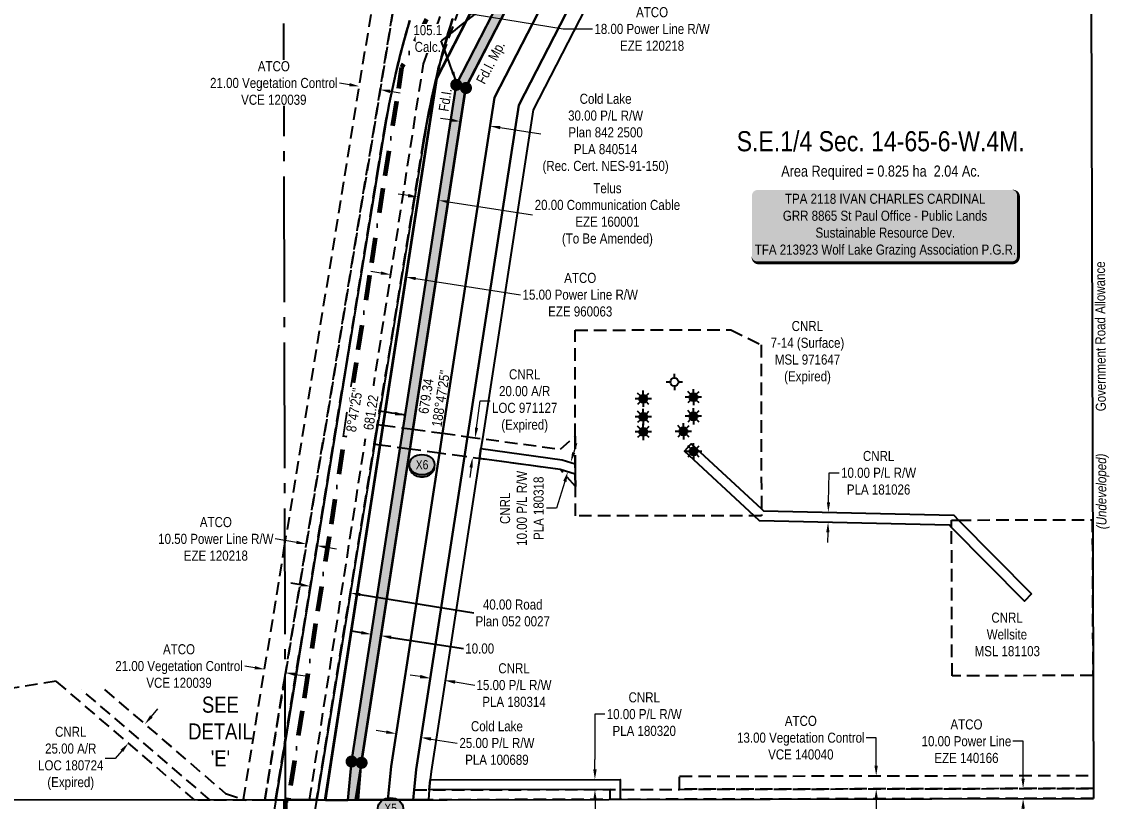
# Model space of a CAD drawing. Extents: x 506429 to 517084, y 6049655 to 6059669.
# Drawn here: x 512671 to 513749, y 6052201 to 6052976 of the extents above; entities that cross this region are included whole.
import ezdxf
from ezdxf.enums import TextEntityAlignment as Align

# ---------------------------------------------------------------- set-up
doc = ezdxf.new("R2010")
doc.units = 0
doc.header["$LTSCALE"] = 5
doc.header["$PDSIZE"] = 0.5
for name, pattern in [('BORDER', [17.5, 5, -2.5, 5, -2.5, 0, -2.5]), ('foc-ACCESSROAD', [3.75, 2.5, -1.25]), ('foc-FLOWLINE', [3.75, 2.5, -1.25]), ('foc-QUARTERLINE', [33, 25, -3, 2, -3])]:
    doc.linetypes.add(name, pattern=pattern)
doc.layers.get('Defpoints').update_dxf_attribs({"color": 9})
for name, color, linetype in [('24', 161, 'Continuous'), ('AS-WILDLIFE', 131, 'Continuous'), ('C-RW', 13, 'Continuous'), ('C-SYMBOL', 7, 'Continuous'), ('DETAIL-T', 7, 'Continuous'), ('F-AR', 190, 'foc-ACCESSROAD'), ('F-EZE', 190, 'foc-FLOWLINE'), ('F-RW', 190, 'Continuous'), ('F-VCE', 190, 'foc-FLOWLINE'), ('F-WS', 190, 'foc-ACCESSROAD'), ('F-WS-S', 190, 'Continuous'), ('L-BD', 7, 'Continuous'), ('L-BD1', 253, 'Continuous'), ('L-MON', 1, 'Continuous'), ('L-ROAD-T', 7, 'Continuous'), ('L-SEC', 7, 'Continuous'), ('L-SECQ', 8, 'foc-QUARTERLINE'), ('L-SYMBOL', 7, 'Continuous'), ('L-TITLEDB', 4, 'Continuous'), ('L-TITLEDB-T', 4, 'Continuous'), ('P-CROSSINGS', 250, 'Continuous'), ('P-IOP1-H', 21, 'Continuous'), ('P-PROPOSED', 10, 'Continuous'), ('P-PROPOSED-H', 21, 'Continuous'), ('P-TXT', 4, 'Continuous')]:
    doc.layers.add(name, color=color, linetype=linetype)
doc.layers.add('AS-BOUNDARY', color=7, linetype='BORDER', lineweight=60, true_color=0xcc33ff)
for name, color, linetype, lineweight in [('C-AR-T', 13, 'Continuous', 9), ('F-AR-T', 190, 'Continuous', 9), ('F-EZE-T', 190, 'Continuous', 9), ('F-RW-T', 190, 'Continuous', 9), ('F-VCE-T', 190, 'Continuous', 9), ('F-WS-T', 190, 'Continuous', 9), ('T-TEXT', 48, 'Continuous', 18)]:
    doc.layers.add(name, color=color, linetype=linetype, lineweight=lineweight)
doc.layers.add('Z-POINTNUMBER', color=215, linetype='Continuous', plot=False)
doc.styles.add('100L', font='ARIALN.TTF', dxfattribs={"height": 11})
doc.styles.add('175L', font='ARIALN.TTF', dxfattribs={"height": 20})
doc.styles.add('80', font='ARIALN.TTF', dxfattribs={"height": 10})
doc.styles.add('80CG', font='ARIALN.TTF', dxfattribs={"height": 10})
doc.styles.add('80L', font='ARIALN.TTF', dxfattribs={"height": 10})
doc.styles.add('80LS', font='ARIALNI.TTF', dxfattribs={"height": 10})
doc.styles.add('Crossing', font='ARIALN.TTF', dxfattribs={"height": 10})
doc.dimstyles.new('Compass 5 000', dxfattribs={"dimscale": 5, "dimtxt": 9, "dimasz": 2, "dimexe": 0.2, "dimexo": 0.0625, "dimgap": 0.5, "dimtad": 0, "dimtih": 1, "dimtoh": 1, "dimzin": 0, "dimdsep": 46, "dimtxsty": '80CG', "dimcen": 0.1, "dimse1": 1, "dimse2": 1, "dimclrd": 256, "dimclrt": 256, "dimaunit": 1, "dimadec": 4, "dimazin": 0, "dimtfac": 0.06, "dimtofl": 0, "dimtmove": 0, "dimatfit": 1, "dimfxl": 0.2, "dimtolj": 1, "dimtzin": 0, "dimlwd": -1, "dimarcsym": 0})

# ---------------------------------------------------------------- blocks, each defined once
blk = doc.blocks.new('fdia')
at = {"color": 255, "const_width": 1}
blk.add_lwpolyline([(-0.5, 0, 1), (0.5, 0, 1)], format="xyb", close=True, dxfattribs=at)
blk = doc.blocks.new('Fdiaa')
blk.add_blockref('fdia', (0, 0))
blk = doc.blocks.new('fdib')
at = {"color": 1, "const_width": 1.6}
blk.add_lwpolyline([(-0.4, 0, 1), (0.4, 0, 1)], format="xyb", close=True, dxfattribs=at)
at = {"color": 1}
blk.add_circle((0, 0), 0.8, dxfattribs=at)
blk = doc.blocks.new('Fdibb')
blk.add_blockref('fdib', (0, 0))
blk = doc.blocks.new('fdicc')
for name in ['Fdibb', 'Fdiaa']:
    blk.add_blockref(name, (0, 0))
blk = doc.blocks.new('FDI')
blk.add_blockref('fdicc', (0, 0))
blk = doc.blocks.new('*D910')
at = {"layer": 'Defpoints', "color": 0, "transparency": 16777216}
for p in [(513105.1, 6052862.3), (513137, 6052872.1), (513134.7, 6052857.8)]:
    blk.add_point(p, dxfattribs=at)
at = {"layer": 'F-RW-T', "transparency": 16777216}
for p, q in [((513097.5, 6052878.2), (513087.6, 6052879.8)), ((513146.9, 6052870.6), (513187.2, 6052864.4))]:
    blk.add_line(p, q, dxfattribs=at)
for points in [[(513097.7, 6052879.9), (513097.2, 6052876.6), (513107.3, 6052876.7)], [(513147.1, 6052872.2), (513146.6, 6052869), (513137, 6052872.1)]]:
    blk.add_solid(points, dxfattribs=at)
at = {"layer": 'F-RW-T', "transparency": 16777216, "insert": (513251.7, 6052864.4), "char_height": 10, "attachment_point": 5, "style": '80CG'}
blk.add_mtext('\\A1;Cold Lake\\P30.00 P/L R/W\\PPlan 842 2500\\PPLA 840514\\P(Rec. Cert. NES-91-150)', dxfattribs=at)
blk = doc.blocks.new('*D911')
at = {"layer": 'C-AR-T', "transparency": 16777216}
for p, q in [((513055.5, 6052803), (513045.6, 6052804.6)), ((513095.5, 6052796.9), (513179.2, 6052783.9))]:
    blk.add_line(p, q, dxfattribs=at)
for points in [[(513055.8, 6052804.7), (513055.2, 6052801.4), (513065.4, 6052801.5)], [(513095.7, 6052798.5), (513095.2, 6052795.2), (513085.6, 6052798.4)]]:
    blk.add_solid(points, dxfattribs=at)
at = {"layer": 'Defpoints', "color": 0, "transparency": 16777216}
for p in [(513065.8, 6052804), (513085.6, 6052798.4), (513086, 6052800.9)]:
    blk.add_point(p, dxfattribs=at)
at = {"layer": 'C-AR-T', "transparency": 16777216, "insert": (513253.5, 6052783.9), "char_height": 10, "attachment_point": 5, "style": '80CG'}
blk.add_mtext('\\A1;Telus\\P20.00 Communication Cable\\PEZE 160001\\P(To Be Amended)', dxfattribs=at)
blk = doc.blocks.new('*D914')
at = {"layer": 'Defpoints', "color": 0, "transparency": 16777216}
for p in [(513077.8, 6052325.7), (513092.6, 6052323.4), (513092.2, 6052321.1)]:
    blk.add_point(p, dxfattribs=at)
at = {"layer": 'F-RW-T', "transparency": 16777216}
for p, q in [((513067.5, 6052324.9), (513057.6, 6052326.4)), ((513102.1, 6052319.6), (513121.6, 6052316.5))]:
    blk.add_line(p, q, dxfattribs=at)
for points in [[(513067.8, 6052326.6), (513067.2, 6052323.3), (513077.4, 6052323.4)], [(513102.3, 6052321.2), (513101.8, 6052317.9), (513092.2, 6052321.1)]]:
    blk.add_solid(points, dxfattribs=at)
at = {"layer": 'F-RW-T', "transparency": 16777216, "insert": (513160.7, 6052316.5), "char_height": 10, "attachment_point": 5, "style": '80CG'}
blk.add_mtext('\\A1;CNRL\\P15.00 P/L R/W\\PPLA 180314', dxfattribs=at)
blk = doc.blocks.new('*D916')
at = {"layer": 'Defpoints', "color": 0, "transparency": 16777216}
for p in [(513044.9, 6052276.6), (513069.6, 6052272.7), (513068.3, 6052264.4)]:
    blk.add_point(p, dxfattribs=at)
at = {"layer": 'F-RW-T', "transparency": 16777216}
for p, q in [((513033.7, 6052269.8), (513023.8, 6052271.3)), ((513078.2, 6052262.9), (513104.1, 6052258.9))]:
    blk.add_line(p, q, dxfattribs=at)
for points in [[(513034, 6052271.4), (513033.5, 6052268.1), (513043.6, 6052268.2)], [(513078.4, 6052264.5), (513077.9, 6052261.2), (513068.3, 6052264.4)]]:
    blk.add_solid(points, dxfattribs=at)
at = {"layer": 'F-RW-T', "transparency": 16777216, "insert": (513143.7, 6052258.9), "char_height": 10, "attachment_point": 5, "style": '80CG'}
blk.add_mtext('\\A1;Cold Lake\\P25.00 P/L R/W\\PPLA 100689', dxfattribs=at)
blk = doc.blocks.new('*D917')
at = {"layer": 'Defpoints', "color": 0, "transparency": 16777216}
for p in [(513041.9, 6052995.7), (513059.7, 6052992.8), (513059.7, 6052992.8)]:
    blk.add_point(p, dxfattribs=at)
at = {"layer": 'F-RW-T', "transparency": 16777216}
for p, q in [((513032, 6052997.3), (513022.2, 6052998.9)), ((513069.5, 6052991.2), (513079.4, 6052989.6)), ((513209.4, 6052968.6), (513079.4, 6052989.6)), ((513238.7, 6052968.6), (513209.4, 6052968.6))]:
    blk.add_line(p, q, dxfattribs=at)
for points in [[(513032.3, 6052999), (513031.8, 6052995.7), (513041.9, 6052995.7)], [(513069.8, 6052992.9), (513069.3, 6052989.6), (513059.7, 6052992.8)]]:
    blk.add_solid(points, dxfattribs=at)
at = {"layer": 'F-RW-T', "transparency": 16777216, "insert": (513297.9, 6052968.6), "char_height": 10, "attachment_point": 5, "style": '80CG'}
blk.add_mtext('\\A1;ATCO\\P18.00 Power Line R/W\\PEZE 120218', dxfattribs=at)
blk = doc.blocks.new('*D919')
at = {"layer": 'Defpoints', "color": 0, "transparency": 16777216}
for p in [(513006, 6052905.7), (513027.7, 6052908.3), (513026.7, 6052902.3)]:
    blk.add_point(p, dxfattribs=at)
at = {"layer": 'F-RW-T', "transparency": 16777216}
for p, q in [((512997.1, 6052913.2), (512987.3, 6052914.9)), ((513037.6, 6052906.7), (513047.5, 6052905.1))]:
    blk.add_line(p, q, dxfattribs=at)
for points in [[(512997.4, 6052914.9), (512996.9, 6052911.6), (513007, 6052911.6)], [(513037.9, 6052908.3), (513037.3, 6052905), (513027.7, 6052908.3)]]:
    blk.add_solid(points, dxfattribs=at)
at = {"layer": 'F-RW-T', "transparency": 16777216, "insert": (512922, 6052914.9), "char_height": 10, "attachment_point": 5, "style": '80CG', "bg_fill": 3, "box_fill_scale": 1.1, "bg_fill_color": 256, "bg_fill_true_color": 13158600, "bg_fill_transparency": 0}
blk.add_mtext('\\A1;ATCO\\P21.00 Vegetation Control\\PVCE 120039', dxfattribs=at)
blk = doc.blocks.new('*D921')
at = {"layer": 'Defpoints', "color": 0, "transparency": 16777216}
for p in [(513582.9, 6052213.5), (513666.6, 6052213.6), (513582.9, 6052203.5)]:
    blk.add_point(p, dxfattribs=at)
at = {"layer": 'F-EZE-T', "transparency": 16777216}
for p, q in [((513666.5, 6052260.7), (513656.5, 6052260.7)), ((513666.6, 6052223.6), (513666.5, 6052260.7)), ((513666.6, 6052193.7), (513666.6, 6052183.7))]:
    blk.add_line(p, q, dxfattribs=at)
for points in [[(513668.2, 6052223.6), (513664.9, 6052223.6), (513666.6, 6052213.6)], [(513668.3, 6052193.7), (513664.9, 6052193.7), (513666.6, 6052203.7)]]:
    blk.add_solid(points, dxfattribs=at)
at = {"layer": 'F-EZE-T', "transparency": 16777216, "insert": (513610.3, 6052260.7), "char_height": 10, "attachment_point": 5, "style": '80CG'}
blk.add_mtext('\\A1;ATCO\\P10.00 Power Line\\PEZE 140166', dxfattribs=at)
blk = doc.blocks.new('*D922')
at = {"layer": 'Defpoints', "color": 0, "transparency": 16777216}
for p in [(513136.5, 6052560.4), (513119.4, 6052542.6), (513133.9, 6052540.6)]:
    blk.add_point(p, dxfattribs=at)
at = {"layer": 'F-RW-T', "transparency": 16777216}
for p, q in [((513123.4, 6052572.3), (513127, 6052598.9)), ((513127, 6052598.9), (513137, 6052598.9)), ((513118, 6052532.7), (513116.7, 6052522.8))]:
    blk.add_line(p, q, dxfattribs=at)
for points in [[(513121.8, 6052572.5), (513125.1, 6052572.1), (513122.1, 6052562.4)], [(513116.4, 6052532.9), (513119.7, 6052532.5), (513119.4, 6052542.6)]]:
    blk.add_solid(points, dxfattribs=at)
at = {"layer": 'F-RW-T', "transparency": 16777216, "insert": (513171.3, 6052598.9), "char_height": 10, "attachment_point": 5, "style": '80CG'}
blk.add_mtext('\\A1;CNRL\\P20.00 A/R\\PLOC 971127\\P(Expired)', dxfattribs=at)
blk = doc.blocks.new('*D923')
at = {"layer": 'Defpoints', "color": 0, "transparency": 16777216}
for p in [(513212.3, 6052529), (513214.1, 6052528.4), (513215.2, 6052538.5)]:
    blk.add_point(p, dxfattribs=at)
at = {"layer": 'F-RW-T', "transparency": 16777216}
for p, q in [((513220, 6052547.5), (513223, 6052557.1)), ((513211.2, 6052518.9), (513203, 6052492.2)), ((513203, 6052492.2), (513193, 6052492.2))]:
    blk.add_line(p, q, dxfattribs=at)
for points in [[(513218.4, 6052548), (513221.6, 6052547), (513217.1, 6052538)], [(513209.6, 6052519.4), (513212.8, 6052518.4), (513214.1, 6052528.4)]]:
    blk.add_solid(points, dxfattribs=at)
at = {"layer": 'F-RW-T', "transparency": 16777216, "insert": (513168.5, 6052492.2), "char_height": 10, "attachment_point": 5, "rotation": 90, "style": '80CG'}
blk.add_mtext('\\A1;CNRL\\P10.00 P/L R/W\\PPLA 180318', dxfattribs=at)
blk = doc.blocks.new('*D928')
at = {"layer": 'Defpoints', "color": 0, "transparency": 16777216}
for p in [(513451.2, 6052226.2), (513520.6, 6052226.3), (513451.2, 6052213.2)]:
    blk.add_point(p, dxfattribs=at)
at = {"layer": 'F-VCE-T', "transparency": 16777216}
for p, q in [((513520.5, 6052264.2), (513510.5, 6052264.2)), ((513520.6, 6052236.3), (513520.5, 6052264.2)), ((513520.6, 6052203.3), (513520.7, 6052193.3))]:
    blk.add_line(p, q, dxfattribs=at)
for points in [[(513522.2, 6052236.3), (513518.9, 6052236.3), (513520.6, 6052226.3)], [(513522.3, 6052203.3), (513519, 6052203.3), (513520.6, 6052213.3)]]:
    blk.add_solid(points, dxfattribs=at)
at = {"layer": 'F-VCE-T', "transparency": 16777216, "insert": (513445.7, 6052264.2), "char_height": 10, "attachment_point": 5, "style": '80CG'}
blk.add_mtext('\\A1;ATCO\\P13.00 Vegetation Control\\PVCE 140040', dxfattribs=at)
blk = doc.blocks.new('*D930')
at = {"layer": 'Defpoints', "color": 0, "transparency": 16777216}
for p in [(512954.4, 6052456.8), (512951.5, 6052438.7), (512961.8, 6052437)]:
    blk.add_point(p, dxfattribs=at)
at = {"layer": 'F-RW-T', "transparency": 16777216}
for p, q in [((512944.5, 6052458.4), (512923.5, 6052461.8)), ((512974.6, 6052453.5), (512984.4, 6052451.9))]:
    blk.add_line(p, q, dxfattribs=at)
for points in [[(512944.8, 6052460), (512944.3, 6052456.7), (512954.4, 6052456.8)], [(512974.8, 6052455.2), (512974.3, 6052451.9), (512964.7, 6052455.1)]]:
    blk.add_solid(points, dxfattribs=at)
at = {"layer": 'F-RW-T', "transparency": 16777216, "insert": (512864.4, 6052461.8), "char_height": 10, "attachment_point": 5, "style": '80CG'}
blk.add_mtext('\\A1;ATCO\\P10.50 Power Line R/W\\PEZE 120218', dxfattribs=at)
blk = doc.blocks.new('*D932')
at = {"layer": 'Defpoints', "color": 0, "transparency": 16777216}
for p in [(512916.6, 6052355.4), (512937.4, 6052352), (512912.9, 6052332.2)]:
    blk.add_point(p, dxfattribs=at)
at = {"layer": 'F-RW-T', "transparency": 16777216}
for p, q in [((512903, 6052333.8), (512893.1, 6052335.4)), ((512943.5, 6052327.2), (512953.4, 6052325.6))]:
    blk.add_line(p, q, dxfattribs=at)
for points in [[(512903.3, 6052335.4), (512902.7, 6052332.1), (512912.9, 6052332.2)], [(512943.8, 6052328.8), (512943.2, 6052325.6), (512933.6, 6052328.8)]]:
    blk.add_solid(points, dxfattribs=at)
at = {"layer": 'F-RW-T', "transparency": 16777216, "insert": (512827.8, 6052335.4), "char_height": 10, "attachment_point": 5, "style": '80CG'}
blk.add_mtext('\\A1;ATCO\\P21.00 Vegetation Control\\PVCE 120039', dxfattribs=at)
blk = doc.blocks.new('*D936')
at = {"layer": 'Defpoints', "color": 0, "transparency": 16777216}
for p in [(512793.8, 6052277.7), (512797.5, 6052274.5), (512781.2, 6052255.6)]:
    blk.add_point(p, dxfattribs=at)
at = {"layer": 'F-AR-T', "transparency": 16777216}
for p, q in [((512800.3, 6052285.3), (512806.8, 6052292.9)), ((512771, 6052251.2), (512764.5, 6052243.6)), ((512764.5, 6052243.6), (512754.5, 6052243.6))]:
    blk.add_line(p, q, dxfattribs=at)
for points in [[(512799, 6052286.4), (512801.6, 6052284.2), (512793.8, 6052277.7)], [(512769.7, 6052252.3), (512772.3, 6052250.1), (512777.5, 6052258.8)]]:
    blk.add_solid(points, dxfattribs=at)
at = {"layer": 'F-AR-T', "transparency": 16777216, "insert": (512720.2, 6052243.6), "char_height": 10, "attachment_point": 5, "style": '80CG'}
blk.add_mtext('\\A1;CNRL\\P25.00 A/R\\PLOC 180724\\P(Expired)', dxfattribs=at)
blk = doc.blocks.new('*D977')
at = {"layer": 'Defpoints', "color": 0, "transparency": 16777216}
for p in [(513053.1, 6052722.1), (512998.4, 6052466.4), (513013.2, 6052464.1)]:
    blk.add_point(p, dxfattribs=at)
at = {"layer": 'F-RW-T', "transparency": 16777216}
for p, q in [((513028.4, 6052725.9), (513018.5, 6052727.5)), ((513063, 6052720.6), (513167.3, 6052704.5))]:
    blk.add_line(p, q, dxfattribs=at)
for points in [[(513028.7, 6052727.6), (513028.2, 6052724.3), (513038.3, 6052724.4)], [(513063.2, 6052722.2), (513062.7, 6052718.9), (513053.1, 6052722.1)]]:
    blk.add_solid(points, dxfattribs=at)
at = {"layer": 'F-RW-T', "transparency": 16777216, "insert": (513226.5, 6052704.5), "char_height": 10, "attachment_point": 5, "style": '80CG'}
blk.add_mtext('\\A1;ATCO\\P15.00 Power Line R/W\\PEZE 960063', dxfattribs=at)
blk = doc.blocks.new('*D978')
at = {"layer": 'Defpoints', "color": 0, "transparency": 16777216}
for p in [(512963.6, 6052445.5), (513003, 6052439), (512998, 6052408.1)]:
    blk.add_point(p, dxfattribs=at)
at = {"layer": 'L-TITLEDB-T', "transparency": 16777216}
for p, q in [((512948.7, 6052416.2), (512938.8, 6052417.8)), ((513007.9, 6052406.5), (513120.6, 6052388.2))]:
    blk.add_line(p, q, dxfattribs=at)
for points in [[(512949, 6052417.8), (512948.4, 6052414.5), (512958.6, 6052414.6)], [(513008.2, 6052408.2), (513007.6, 6052404.9), (512998, 6052408.1)]]:
    blk.add_solid(points, dxfattribs=at)
at = {"layer": 'L-TITLEDB-T', "transparency": 16777216, "insert": (513159.4, 6052388.2), "char_height": 10, "attachment_point": 5, "style": '80CG'}
blk.add_mtext('\\A1;40.00 Road\\PPlan 052 0027', dxfattribs=at)
blk = doc.blocks.new('*D979')
at = {"layer": 'Defpoints', "color": 0, "transparency": 16777216}
for p in [(513233.8, 6052222.7), (513241.1, 6052222.7), (513233.8, 6052212.7)]:
    blk.add_point(p, dxfattribs=at)
at = {"layer": 'F-RW-T', "transparency": 16777216}
for p, q in [((513251, 6052287.6), (513241, 6052287.6)), ((513241, 6052287.6), (513241.1, 6052242.7)), ((513241.1, 6052232.7), (513241.1, 6052242.7)), ((513241.2, 6052202.7), (513241.2, 6052192.7))]:
    blk.add_line(p, q, dxfattribs=at)
for points in [[(513242.8, 6052232.7), (513239.4, 6052232.7), (513241.1, 6052222.7)], [(513242.8, 6052202.7), (513239.5, 6052202.7), (513241.1, 6052212.7)]]:
    blk.add_solid(points, dxfattribs=at)
at = {"layer": 'F-RW-T', "transparency": 16777216, "insert": (513290.1, 6052287.6), "char_height": 10, "attachment_point": 5, "style": '80CG'}
blk.add_mtext('\\A1;CNRL\\P10.00 P/L R/W\\PPLA 180320', dxfattribs=at)
blk = doc.blocks.new('*D980')
at = {"layer": 'Defpoints', "color": 0, "transparency": 16777216}
for p in [(513456.5, 6052488.7), (513473, 6052488.3), (513456.3, 6052478.7)]:
    blk.add_point(p, dxfattribs=at)
at = {"layer": 'F-RW-T', "transparency": 16777216}
for p, q in [((513473.2, 6052498.3), (513473.9, 6052527.5)), ((513473.9, 6052527.5), (513483.9, 6052527.5)), ((513472.5, 6052468.3), (513472.3, 6052458.3))]:
    blk.add_line(p, q, dxfattribs=at)
for points in [[(513471.6, 6052498.3), (513474.9, 6052498.3), (513473, 6052488.3)], [(513470.9, 6052468.4), (513474.2, 6052468.3), (513472.8, 6052478.3)]]:
    blk.add_solid(points, dxfattribs=at)
at = {"layer": 'F-RW-T', "transparency": 16777216, "insert": (513523, 6052527.5), "char_height": 10, "attachment_point": 5, "style": '80CG'}
blk.add_mtext('\\A1;CNRL\\P10.00 P/L R/W\\PPLA 181026', dxfattribs=at)
blk = doc.blocks.new('GAS')
h = blk.add_hatch(color=255)
h.dxf.hatch_style = 1
edge = h.paths.add_edge_path()
edge.add_arc((0, 0), 0.9, 0, 360)
for p, q in [((-0.81, 0), (-1.62, 0)), ((-0.57, 0.57), (-1.14, 1.14)), ((0, 0.81), (0, 1.62)), ((0.57, 0.57), (1.14, 1.14)), ((1.62, 0), (0.81, 0)), ((-0.57, -0.57), (-1.14, -1.14)), ((0, -0.81), (0, -1.62)), ((1.14, -1.14), (0.57, -0.57))]:
    blk.add_line(p, q)
blk.add_circle((0, 0), 0.8)
blk = doc.blocks.new('Gabd')
for p, q in [((-0.81, 0), (-1.62, 0)), ((0, 0.81), (0, 1.62)), ((1.62, 0), (0.81, 0)), ((0, -0.81), (0, -1.62))]:
    blk.add_line(p, q)
blk.add_circle((0, 0), 0.8)
blk = doc.blocks.new('*U773')
h = blk.add_hatch(color=255)
edge = h.paths.add_edge_path()
edge.add_line((-126.5, -37), (126.5, -37))
edge.add_arc((126.5, -31), 6, 270, 360)
edge.add_line((132.5, -31), (132.5, 29.5))
edge.add_arc((126.5, 29.5), 6, 0, 90)
edge.add_line((126.5, 35.5), (-126.5, 35.5))
edge.add_arc((-126.5, 29.5), 6, 90, 180)
edge.add_line((-132.5, 29.5), (-132.5, -31))
edge.add_arc((-126.5, -31), 6, 180, 270)
at = {"color": 44, "flags": 128}
blk.add_lwpolyline([(-126.5, -37, 3, 3, 0), (126.5, -37, 3, 3, 0.414214), (132.5, -31, 3, 3, 0), (132.5, 29.5, 3, 0, 0.414214), (126.5, 35.5, 0, 0, 0), (-126.5, 35.5, 0, 0, 0.414214), (-132.5, 29.5, 0, 0, 0), (-132.5, -31, 0, 3, 0.414214)], format="xyseb", close=True, dxfattribs=at)
at = {"color": 44, "style": '80'}
blk.add_attdef('ENTER_TEXT_001', (-36, -5), '', height=10, dxfattribs=at)
blk = doc.blocks.new('*D1071')
at = {"layer": 'Defpoints', "color": 0, "transparency": 16777216}
for p in [(513018.9, 6052367), (513019, 6052367.9), (513028.9, 6052366.4)]:
    blk.add_point(p, dxfattribs=at)
at = {"layer": 'P-TXT', "transparency": 16777216}
for p, q in [((513009, 6052368.5), (512999.1, 6052370.1)), ((513038.6, 6052363.9), (513110.6, 6052352.8))]:
    blk.add_line(p, q, dxfattribs=at)
for points in [[(513009.2, 6052370.2), (513008.7, 6052366.9), (513018.9, 6052367)], [(513038.9, 6052365.6), (513038.4, 6052362.3), (513028.7, 6052365.5)]]:
    blk.add_solid(points, dxfattribs=at)
at = {"layer": 'P-TXT', "transparency": 16777216, "insert": (513126.6, 6052352.8), "char_height": 10, "attachment_point": 5, "style": '80CG'}
blk.add_mtext('\\A1;10.00', dxfattribs=at)
blk = doc.blocks.new('xing2')
h = blk.add_hatch(color=50)
h.dxf.hatch_style = 1
edge = h.paths.add_edge_path()
edge.add_ellipse((0, 0), major_axis=(-12.5, 0), ratio=0.816297, start_angle=0, end_angle=360)
h = blk.add_hatch(color=250)
h.dxf.hatch_style = 1
edge = h.paths.add_edge_path()
edge.add_ellipse((0, -2), major_axis=(-12.5, 0), ratio=0.816297, start_angle=0, end_angle=180)
edge.add_line((12.5, -2), (12.5, 0))
edge.add_ellipse((0, 0), major_axis=(-12.5, 0), ratio=0.816297, start_angle=0, end_angle=180, ccw=False)
edge.add_line((-12.5, 0), (-12.5, -2))
at = {"color": 250}
blk.add_ellipse((0, 0), major_axis=(-12.5, 0), ratio=0.816297, dxfattribs=at)
blk.add_ellipse((0, -2), major_axis=(-12.5, 0), ratio=0.816297, start_param=0, end_param=3.141593, dxfattribs=at)
at = {"color": 250, "style": 'Crossing'}
blk.add_attdef('CROSSING', text='', height=9, dxfattribs=at).set_placement((0.1, 0), align=Align.MIDDLE_CENTER)
at = {"color": 250, "style": 'Crossing', "flags": 1}
for tag, p in [('OWNER', (0.1, -12.5)), ('DESCRIPTION', (0.1, -25.8)), ('LOCATION', (0.1, -39.3)), ('DWG_REF', (0.1, -52.8))]:
    blk.add_attdef(tag, text='', height=9, dxfattribs=at).set_placement(p, align=Align.MIDDLE_CENTER)

msp = doc.modelspace()

# ---------------------------------------------------------------- hatches: boundary and pattern name
at = {"layer": 'P-IOP1-H'}
h = msp.add_hatch(color=256, dxfattribs=at)
h.dxf.hatch_style = 1
h.paths.add_polyline_path([(513112.935, 6052910.001), (513163.047, 6053007.635), (513151.82, 6053007.632), (513103.309, 6052913.105), (512999.301, 6052240.552), (512995.666, 6052202.287), (513006.255, 6052202.311), (513009.232, 6052239.307)])
at = {"layer": 'P-PROPOSED-H'}
h = msp.add_hatch(color=256, dxfattribs=at)
h.dxf.hatch_style = 1
h.paths.add_polyline_path([(513006.255, 6052202.311), (513009.232, 6052239.307), (513112.935, 6052910.001), (513253.809, 6053184.471), (513302.676, 6053279.682), (513307.934, 6053289.96), (513549.725, 6053468.202), (513578.155, 6053480.46), (513602.755, 6053491.113), (513732.437, 6053547.14), (513732.398, 6053558.574), (513727.994, 6053556.111), (513596.102, 6053499.106), (513574.207, 6053489.63), (513544.713, 6053476.921), (513300.124, 6053296.611), (513293.783, 6053284.256), (513103.309, 6052913.105), (512999.301, 6052240.552), (512995.666, 6052202.287)])

# ---------------------------------------------------------------- linework, layer by layer
at = {"layer": '24'}
msp.add_lwpolyline([(513162.119, 6053006.669), (513112.489, 6052909.98), (513060.052, 6052570.811), (513056.999, 6052551.063), (513008.801, 6052239.326), (513002.99, 6052202.326), (512972.656, 6052202.267), (513027.253, 6052555.101), (513030.309, 6052574.849), (513083.612, 6052919.351), (513128.409, 6053006.619)], dxfattribs=at)
at = {"layer": 'AS-BOUNDARY', "flags": 128}
msp.add_lwpolyline([(513728.175, 6054716.203), (513728.503, 6054616.163), (513731.14, 6053811.216), (513731.765, 6053620.566), (513543.656, 6053539.281), (513250.875, 6053323.375), (513088.092, 6053006.355), (513049.037, 6052930.295), (512936.343, 6052201.953), (512933.173, 6052201.948), (512933.233, 6052181.851), (512807.492, 6051448.602), (512817.787, 6051377.932), (512822.388, 6051346.349)], dxfattribs=at)
at = {"layer": 'C-RW', "flags": 128}
for points in [[(512973.252, 6052202.238), (512979.613, 6052243.887), (513084.058, 6052919.372), (513276.05, 6053293.439, -0.00440901), (513286.3, 6053304.977), (513293.055, 6053310.019), (513534.908, 6053488.307), (513562.103, 6053508.349), (513720.306, 6053576.674), (513732.336, 6053581.897), (513732.437, 6053548.258), (513732.437, 6053547.14), (513578.155, 6053480.46), (513574.621, 6053486.549), (513549.725, 6053468.202), (513307.934, 6053289.96), (513301.171, 6053284.912), (513298.885, 6053283.212), (513302.845, 6053279.926), (513302.676, 6053279.682), (513112.935, 6052910.001), (513009.232, 6052239.307), (513003.523, 6052202.305)], [(513727.994, 6053556.111), (513732.398, 6053558.574), (513732.406, 6053558.579), (513732.336, 6053581.897), (513720.306, 6053576.674), (513562.103, 6053508.349), (513534.908, 6053488.307), (513293.055, 6053310.019), (513286.3, 6053304.977, 0.00440901), (513276.05, 6053293.439), (513084.058, 6052919.372), (512979.613, 6052243.887), (512973.252, 6052202.238), (512995.666, 6052202.287), (512999.301, 6052240.552), (513103.309, 6052913.105), (513245.561, 6053190.283), (513293.783, 6053284.256), (513300.124, 6053296.611), (513544.713, 6053476.921), (513574.207, 6053489.63), (513596.102, 6053499.106)]]:
    msp.add_lwpolyline(points, format="xyb", close=True, dxfattribs=at)
at = {"layer": 'F-AR'}
for points in [[(513099.318, 6052978.797), (513097.149, 6052971.774), (513095.04, 6052964.731), (513092.99, 6052957.672), (513090.998, 6052950.596), (513089.067, 6052943.503), (513087.195, 6052936.395), (513086.544, 6052933.838), (513085.382, 6052929.271), (513084.743, 6052926.668), (513083.63, 6052922.131), (513081.937, 6052914.979), (513080.304, 6052907.812), (513078.732, 6052900.631), (513077.219, 6052893.438), (513075.767, 6052886.231), (513074.376, 6052879.013), (513073.046, 6052871.784), (513071.775, 6052864.543), (513070.566, 6052857.293), (513070.566, 6052857.293), (512964.129, 6052202.25), (512957.487, 6052202.238), (512936.342, 6052202.197), (512933.174, 6052202.19), (512923.65, 6052202.169), (512933.002, 6052259.793), (512975.706, 6052522.916), (513024.798, 6052824.903), (513031.106, 6052863.72), (513032.387, 6052871.394), (513033.733, 6052879.059), (513035.144, 6052886.712), (513036.62, 6052894.351), (513038.167, 6052902.007), (513039.773, 6052909.625), (513041.446, 6052917.23), (513043.198, 6052924.887), (513045, 6052932.471), (513046.768, 6052939.631), (513046.905, 6052940.176), (513048.685, 6052947.144), (513048.841, 6052947.742), (513050.667, 6052954.64), (513050.842, 6052955.291), (513052.712, 6052962.118), (513052.907, 6052962.821), (513054.82, 6052969.579), (513055.037, 6052970.336), (513056.99, 6052977.022)], [(512753.774, 6052312.105), (512874.11, 6052208.71), (512891.866, 6052202.927), (512893.723, 6052202.102), (512858.893, 6052202.024), (512843.625, 6052201.989), (512705.81, 6052320.452), (512623.162, 6052307.108), (512616.741, 6052310.91), (512615.118, 6052311.877)], [(512753.801, 6052312.105), (512874.11, 6052208.71), (512891.842, 6052202.794), (512893.723, 6052202.102), (512858.893, 6052202.023), (512730.854, 6052312.067)]]:
    msp.add_lwpolyline(points, dxfattribs=at)
msp.add_lwpolyline([(513114.508, 6052563.421), (513206.725, 6052550.911), (513221.549, 6052563.876), (513221.628, 6052513.737), (513206.756, 6052530.743), (513111.454, 6052543.673), (513086.699, 6052547.032), (513056.998, 6052551.064), (513027.253, 6052555.101), (513021.591, 6052555.869), (513024.796, 6052575.597), (513030.309, 6052574.849), (513060.051, 6052570.812), (513089.752, 6052566.78), (513114.508, 6052563.421)], close=True, dxfattribs=at)
at = {"layer": 'F-EZE'}
for points in [[(513056.992, 6052977.021), (513055.055, 6052970.321), (513054.839, 6052969.564), (513052.931, 6052962.802), (513052.735, 6052962.099), (513050.857, 6052955.279), (513050.68, 6052954.629), (513049.338, 6052949.629), (513048.846, 6052947.738), (513048.692, 6052947.139), (513046.926, 6052940.161), (513046.79, 6052939.615), (513045.024, 6052932.454), (513043.208, 6052924.88), (513042.349, 6052921.19), (513041.458, 6052917.222), (513039.798, 6052909.609), (513038.19, 6052901.992), (513036.626, 6052894.347), (513036.269, 6052892.545), (513035.161, 6052886.702), (513033.759, 6052879.045), (513032.407, 6052871.384), (513031.105, 6052863.72), (513024.798, 6052824.903), (512975.706, 6052522.916), (512933.002, 6052259.793), (512923.65, 6052202.169), (512913.08, 6052202.145), (512932.811, 6052323.688), (513043.658, 6053006.492)], [(513112.288, 6053006.594), (513086.544, 6052933.838), (513085.316, 6052930.368), (513084.743, 6052926.668), (513083.612, 6052919.351), (513030.309, 6052574.849), (513027.253, 6052555.101), (513027.253, 6052555.101), (512972.656, 6052202.267), (512964.129, 6052202.25), (512957.487, 6052202.238), (513070.722, 6052934.045), (513096.382, 6053006.571)]]:
    msp.add_lwpolyline(points, dxfattribs=at)
msp.add_lwpolyline([(513325.172, 6052212.9), (513736.429, 6052213.795), (513736.459, 6052203.934), (513060.492, 6052202.439), (513061.429, 6052212.339), (513325.172, 6052212.9)], close=True, dxfattribs=at)
at = {"layer": 'F-RW'}
for points in [[(513195.848, 6053006.72), (513141.373, 6052900.612), (513089.752, 6052566.779), (513086.699, 6052547.03), (513038.55, 6052235.66), (513038.55, 6052235.66), (513035.4, 6052202.39), (513005.332, 6052202.331), (513008.801, 6052239.326), (513056.998, 6052551.063), (513060.051, 6052570.812), (513112.488, 6052909.98), (513162.114, 6053006.669)], [(513218.124, 6052995.426), (513165.437, 6052892.801), (513114.507, 6052563.417), (513111.454, 6052543.67), (513063.344, 6052232.571), (513061.429, 6052212.339), (513061.429, 6052212.339), (513060.492, 6052202.439), (513035.4, 6052202.39), (513038.55, 6052235.66), (513086.699, 6052547.03), (513089.752, 6052566.779), (513141.373, 6052900.612), (513195.848, 6053006.72)], [(513231.455, 6052988.581), (513179.875, 6052888.114), (513129.36, 6052561.406), (513127.832, 6052551.534), (513126.304, 6052541.659), (513078.222, 6052230.718), (513077.43, 6052222.363), (513076.483, 6052212.371), (513076.483, 6052212.371), (513075.547, 6052202.468), (513060.492, 6052202.439), (513061.429, 6052212.339), (513063.345, 6052232.571), (513111.454, 6052543.671), (513114.508, 6052563.419), (513165.437, 6052892.801), (513218.124, 6052995.426)]]:
    msp.add_lwpolyline(points, dxfattribs=at)
for points in [[(513221.592, 6052536.58), (513221.608, 6052526.121), (513206.654, 6052530.741), (513126.302, 6052541.659), (513127.829, 6052551.535), (513208.688, 6052540.562), (513221.592, 6052536.58)], [(513674.961, 6052407.081), (513667.852, 6052400.062), (513595.532, 6052473.298), (513593.328, 6052475.529), (513404.521, 6052479.91), (513399.204, 6052484.85), (513330.073, 6052549.073), (513336.873, 6052556.392), (513406.518, 6052491.691), (513408.543, 6052489.81), (513597.599, 6052485.423), (513602.432, 6052480.528), (513674.961, 6052407.081)], [(513266.157, 6052212.774), (513266.178, 6052202.848), (513256.188, 6052202.828), (513256.167, 6052212.753), (513076.483, 6052212.371), (513077.43, 6052222.363), (513266.136, 6052222.77), (513266.157, 6052212.774)]]:
    msp.add_lwpolyline(points, close=True, dxfattribs=at)
at = {"layer": 'F-VCE'}
msp.add_lwpolyline([(513043.658, 6053006.492), (512932.811, 6052323.688), (512913.08, 6052202.145), (512894.924, 6052202.104), (512894.216, 6052202.103), (512893.723, 6052202.102), (512891.838, 6052202.754), (512932.426, 6052452.571), (513022.412, 6053006.461)], dxfattribs=at)
msp.add_lwpolyline([(513736.39, 6052226.787), (513736.429, 6052213.795), (513325.172, 6052212.9), (513325.144, 6052225.902), (513736.39, 6052226.787)], close=True, dxfattribs=at)
at = {"layer": 'F-WS'}
for points in [[(513221.384, 6052669.35), (513376.18, 6052669.61), (513406.181, 6052654.69), (513406.532, 6052484.86), (513221.674, 6052484.603), (513221.628, 6052513.737), (513221.549, 6052563.876), (513221.384, 6052669.35)], [(513735.322, 6052480.929), (513735.811, 6052326.082), (513595.976, 6052325.662), (513595.532, 6052473.298), (513595.51, 6052480.508), (513602.432, 6052480.528), (513735.322, 6052480.929)]]:
    msp.add_lwpolyline(points, close=True, dxfattribs=at)
at = {"layer": 'L-SEC'}
for p, q in [((513731.649, 6053811.661), (513736.459, 6052203.934)), ((512933.677, 6052202.149), (512132.179, 6052203.044)), ((512933.609, 6052202.149), (513736.474, 6052203.934))]:
    msp.add_line(p, q, dxfattribs=at)
at = {"layer": 'L-SECQ'}
msp.add_line((512933.61, 6052202.149), (512931.905, 6052973.917), dxfattribs=at)
at = {"layer": 'L-TITLEDB'}
msp.add_lwpolyline([(513099.786, 6052978.934), (513097.617, 6052971.91), (513095.508, 6052964.868), (513093.458, 6052957.809), (513091.466, 6052950.733), (513089.535, 6052943.64), (513087.663, 6052936.532), (513087.012, 6052933.975), (513085.85, 6052929.408), (513085.211, 6052926.805), (513084.098, 6052922.268), (513082.405, 6052915.116), (513080.772, 6052907.949), (513079.2, 6052900.768), (513077.687, 6052893.574), (513076.235, 6052886.368), (513074.844, 6052879.15), (513073.514, 6052871.921), (513072.243, 6052864.68), (513071.034, 6052857.429), (513071.034, 6052857.429), (512964.597, 6052202.387), (512957.955, 6052202.374), (512936.81, 6052202.333), (512933.642, 6052202.327), (512924.118, 6052202.306), (512933.47, 6052259.93), (512976.174, 6052523.052), (513025.266, 6052825.04), (513031.574, 6052863.856), (513032.855, 6052871.531), (513034.201, 6052879.196), (513035.612, 6052886.848), (513037.088, 6052894.488), (513038.635, 6052902.143), (513040.241, 6052909.762), (513041.914, 6052917.367), (513043.666, 6052925.024), (513045.468, 6052932.608), (513047.236, 6052939.768), (513047.373, 6052940.313), (513049.153, 6052947.281), (513049.309, 6052947.879), (513051.135, 6052954.776), (513051.31, 6052955.428), (513053.18, 6052962.255), (513053.375, 6052962.958), (513055.288, 6052969.716), (513055.505, 6052970.472), (513057.458, 6052977.159)], dxfattribs=at)
at = {"layer": 'P-PROPOSED', "flags": 128}
msp.add_lwpolyline([(513006.255, 6052202.311), (513009.232, 6052239.307), (513112.935, 6052910.001), (513253.809, 6053184.471), (513302.676, 6053279.682), (513307.934, 6053289.96), (513549.725, 6053468.202), (513578.155, 6053480.46), (513602.755, 6053491.113), (513732.437, 6053547.14), (513732.398, 6053558.574), (513727.994, 6053556.111), (513596.102, 6053499.106), (513574.207, 6053489.63), (513544.713, 6053476.921), (513300.124, 6053296.611), (513293.783, 6053284.256), (513103.309, 6052913.105), (512999.301, 6052240.552), (512995.666, 6052202.287)], close=True, dxfattribs=at)
at = {"layer": 'Z-POINTNUMBER', "flags": 128}
for points in [[(512976.159, 6052522.889), (512920.788, 6052182.02), (512812.007, 6051512.687)], [(513015.603, 6052516.481), (512960.231, 6052175.613), (512851.45, 6051506.276)]]:
    msp.add_lwpolyline(points, dxfattribs=at)

# ---------------------------------------------------------------- block references
at = {"layer": 'AS-WILDLIFE'}
ref = msp.add_blockref('*U773', (513529.462, 6052773.233), dxfattribs=dict(at, xscale=0.99950511, yscale=0.99950511, zscale=0.99950511))
ref.add_attrib('ENTER_TEXT_001', 'TPA 2118 IVAN CHARLES CARDINAL', (513429.965, 6052794.869), dxfattribs={"layer": '0', "color": 44, "height": 9.99505, "style": '80'})
ref.add_attrib('ENTER_TEXT_002', 'GRR 8865 St Paul Office - Public Lands', (513427.844, 6052778.033), dxfattribs={"layer": '0', "color": 44, "height": 9.99505, "style": '80'})
ref.add_attrib('ENTER_TEXT_003', 'Sustainable Resource Dev.', (513460.318, 6052761.198), dxfattribs={"layer": '0', "color": 44, "height": 9.99505, "style": '80'})
ref.add_attrib('ENTER_TEXT_004', 'TFA 213923 Wolf Lake Grazing Association P.G.R.', (513399.966, 6052744.362), dxfattribs={"layer": '0', "color": 44, "height": 9.99505, "style": '80'})
at = {"layer": 'F-WS-S', "color": 3, "xscale": 4.997525550000021, "yscale": 4.997525550000021, "zscale": 4.997525550000021}
for name, p in [('Gabd', (513320.097, 6052617.742)), ('GAS', (513289.103, 6052601.079)), ('GAS', (513338.987, 6052602.671)), ('GAS', (513289.091, 6052583.062)), ('GAS', (513338.978, 6052583.653)), ('GAS', (513289.135, 6052568.159)), ('GAS', (513329.019, 6052568.721)), ('GAS', (513339.081, 6052548.731))]:
    msp.add_blockref(name, p, dxfattribs=at)
at = {"layer": 'L-MON'}
for p, xscale, yscale, zscale in [((513112.935, 6052910.001), 4.997525550000026, 4.997525550000026, 4.997525550000026), ((512999.301, 6052240.552), 4.995052324580574, 4.995052324580574, 4.995052324580574), ((513009.232, 6052239.307), 4.997525550000026, 4.997525550000026, 4.997525550000026)]:
    msp.add_blockref('FDI', p, dxfattribs=dict(at, xscale=xscale, yscale=yscale, zscale=zscale))
at = {"layer": 'P-CROSSINGS', "xscale": 0.9990104649161125, "yscale": 0.9990104649161125, "zscale": 0.9990104649161125}
for p, values in [((513069.212, 6052535.544), {'CROSSING': 'X6'}), ((513037.95, 6052194.277), {'CROSSING': 'X5'})]:
    msp.add_blockref('xing2', p, dxfattribs=at).add_auto_attribs(values)

# ---------------------------------------------------------------- texts
at = {"layer": 'C-SYMBOL', "color": 3, "style": '175L'}
msp.add_text('S.E.1/4 Sec. 14-65-6-W.4M.', height=19.98021, dxfattribs=at).set_placement((513525.08, 6052841.073), align=Align.BOTTOM_CENTER)
at = {"layer": 'DETAIL-T', "color": 3, "insert": (512868.942, 6052270.444), "char_height": 15.9842, "width": 63.57316, "attachment_point": 5, "style": '80CG'}
msp.add_mtext("SEE\\PDETAIL\\P'E'", dxfattribs=at)
at = {"layer": 'F-WS-T', "char_height": 9.99505, "attachment_point": 1, "style": '80L'}
for s, width, insert in [('\\pi22.401;CNRL\\P\\pi1.5112;7-14 (Surface)\\P\\pi5.7246;MSL 971647\\P\\pi14.963;(Expired)', 74.98536, (513414.183, 6052678.41)), ('\\pi17.783;CNRL\\P\\pi13.16;Wellsite\\P\\pi1.106;MSL 181103', 65.74798, (513617.298, 6052388.565))]:
    msp.add_mtext_dynamic_manual_height_columns(s, width=width, gutter_width=50, heights=[0], dxfattribs=dict(at, insert=insert))
at = {"layer": 'L-BD', "style": '80L'}
for s, p in [("188°47'25''", (513087.988, 6052601.346)), ('679.34', (513073.179, 6052603.636))]:
    msp.add_text(s, height=9.9901, rotation=81.2104, dxfattribs=at).set_placement(p, align=Align.MIDDLE)
at = {"layer": 'L-MON', "insert": (513122.581, 6052917.531), "char_height": 9.9901, "attachment_point": 1, "rotation": 62.824394, "style": '80L'}
msp.add_mtext_dynamic_manual_height_columns('Fd.I. Mp.', width=44.3292, gutter_width=50, heights=[0], dxfattribs=at)
at = {"layer": 'L-ROAD-T', "style": '80L'}
msp.add_text('Government Road Allowance', height=9.99505, rotation=90.327208, dxfattribs=at).set_placement((513743.4, 6052663.16), align=Align.MIDDLE_CENTER)
at = {"layer": 'L-SYMBOL', "color": 5, "style": '100L'}
msp.add_text('Area Required = 0.825 ha  2.04 Ac.', height=10.98912, dxfattribs=at).set_placement((513525.08, 6052818.595), align=Align.BOTTOM_CENTER)
at = {"layer": 'T-TEXT', "style": '80LS'}
msp.add_text('(Undeveloped)', height=9.99505, rotation=90.327208, dxfattribs=at).set_placement((513744.281, 6052509.051), align=Align.MIDDLE_CENTER)

# ---------------------------------------------------------------- dimensions: what is measured, and where the dimension line sits
at = {"layer": 'C-AR-T'}
dim = msp.add_linear_dim(base=(513085.57, 6052798.397), p1=(513065.765, 6052804.018), p2=(513085.956, 6052800.896), angle=351.212752, text='Telus\\P20.00 Communication Cable\\PEZE 160001\\P(To Be Amended)', dimstyle='Compass 5 000', dxfattribs=at)
dim.commit()
dim.dimension.update_dxf_attribs({"geometry": '*D911', "text_midpoint": (513253.526, 6052783.93), "dimtype": 161})
at = {"layer": 'F-AR-T'}
dim = msp.add_linear_dim(base=(512793.794, 6052277.72), p1=(512781.243, 6052255.612), p2=(512797.505, 6052274.531), angle=49.318395, text='CNRL\\P25.00 A/R\\PLOC 180724\\P(Expired)', dimstyle='Compass 5 000', dxfattribs=at)
dim.commit()
dim.dimension.update_dxf_attribs({"geometry": '*D936', "text_midpoint": (512720.204, 6052243.634), "dimtype": 161})
at = {"layer": 'F-EZE-T'}
dim = msp.add_linear_dim(base=(513666.572, 6052213.643), p1=(513582.908, 6052203.506), p2=(513582.886, 6052213.461), angle=90.124688, text='ATCO\\P10.00 Power Line\\PEZE 140166', dimstyle='Compass 5 000', dxfattribs=at)
dim.commit()
dim.dimension.update_dxf_attribs({"geometry": '*D921', "text_midpoint": (513610.252, 6052260.73), "dimtype": 161})
at = {"layer": 'F-RW-T'}
for base, p1, p2, angle, text, picture, middle in [((513119.378, 6052542.598), (513136.537, 6052560.433), (513133.851, 6052540.634), 262.273708, 'CNRL\\P20.00 A/R\\PLOC 971127\\P(Expired)', '*D922', (513171.311, 6052598.856)), ((513473.012, 6052488.314), (513456.315, 6052478.708), (513456.546, 6052488.696), 88.670887, 'CNRL\\P10.00 P/L R/W\\PPLA 181026', '*D980', (513523.007, 6052527.489)), ((512954.417, 6052456.78), (512961.767, 6052437.031), (512951.482, 6052438.7), 170.778997, 'ATCO\\P10.50 Power Line R/W\\PEZE 120218', '*D930', (512864.365, 6052461.798)), ((512912.867, 6052332.183), (512937.408, 6052352.003), (512916.635, 6052355.378), 170.771803, 'ATCO\\P21.00 Vegetation Control\\PVCE 120039', '*D932', (512827.829, 6052335.39)), ((513092.196, 6052321.088), (513077.751, 6052325.728), (513092.559, 6052323.438), 351.209765, 'CNRL\\P15.00 P/L R/W\\PPLA 180314', '*D914', (513160.717, 6052316.537)), ((513068.27, 6052264.421), (513044.874, 6052276.556), (513069.556, 6052272.739), 351.209189, 'Cold Lake\\P25.00 P/L R/W\\PPLA 100689', '*D916', (513143.685, 6052258.873))]:
    dim = msp.add_linear_dim(base=base, p1=p1, p2=p2, angle=angle, text=text, dimstyle='Compass 5 000', dxfattribs=at)
    dim.commit()
    dim.dimension.update_dxf_attribs({"geometry": picture, "text_midpoint": middle, "dimtype": 161})
dim = msp.add_linear_dim(base=(513214.137, 6052528.429), p1=(513215.237, 6052538.541), p2=(513212.29, 6052529), angle=252.833324, text='CNRL\\P10.00 P/L R/W\\PPLA 180318', dimstyle='Compass 5 000', dxfattribs=at)
dim.commit()
dim.dimension.update_dxf_attribs({"geometry": '*D923', "text_midpoint": (513168.508, 6052492.23), "dimtype": 161, "text_rotation": 90})
dim = msp.add_linear_dim(base=(513241.107, 6052222.716), p1=(513233.782, 6052212.706), p2=(513233.76, 6052222.7), angle=90.123582, text='CNRL\\P10.00 P/L R/W\\PPLA 180320', dimstyle='Compass 5 000', override={"dimtmove": 1}, dxfattribs=at)
dim.commit()
dim.dimension.update_dxf_attribs({"geometry": '*D979', "text_midpoint": (513249.882, 6052287.596), "dimtype": 161})
at = {"layer": 'F-VCE-T'}
dim = msp.add_linear_dim(base=(513520.592, 6052226.323), p1=(513451.195, 6052213.174), p2=(513451.167, 6052226.173), angle=90.123306, text='ATCO\\P13.00 Vegetation Control\\PVCE 140040', dimstyle='Compass 5 000', dxfattribs=at)
dim.commit()
dim.dimension.update_dxf_attribs({"geometry": '*D928', "text_midpoint": (513445.667, 6052264.22), "dimtype": 161})
at = {"layer": 'L-TITLEDB-T'}
dim = msp.add_linear_dim(base=(512998.03, 6052408.15), p1=(512963.579, 6052445.451), p2=(513003.049, 6052439.038), angle=350.770724, text='40.00 Road\\PPlan 052 0027', dimstyle='Compass 5 000', dxfattribs=at)
dim.commit()
dim.dimension.update_dxf_attribs({"geometry": '*D978', "text_midpoint": (513159.356, 6052388.23), "dimtype": 161})
at = {"layer": 'P-TXT'}
dim = msp.add_linear_dim(base=(513018.855, 6052366.999), p1=(513028.886, 6052366.418), p2=(513019.002, 6052367.946), angle=171.21334, text='10.00', dimstyle='Compass 5 000', dxfattribs=at)
dim.commit()
dim.dimension.update_dxf_attribs({"geometry": '*D1071', "text_midpoint": (513126.557, 6052352.815), "dimtype": 161})

# ---------------------------------------------------------------- next in the draw order: texts
at = {"layer": 'L-BD1', "insert": (513074.989, 6052972.486), "char_height": 9.9901, "width": 22.27671, "attachment_point": 2, "style": '80L', "bg_fill": 3, "box_fill_scale": 1.1, "bg_fill_color": 256, "bg_fill_transparency": 0}
msp.add_mtext('105.1\\PCalc.', dxfattribs=at)
at = {"layer": 'L-BD1', "insert": (512997.045, 6052590.756), "char_height": 9.9901, "width": 51.00328, "attachment_point": 2, "rotation": 81.209, "style": '80L', "bg_fill": 3, "box_fill_scale": 1.1, "bg_fill_color": 256, "bg_fill_transparency": 0}
msp.add_mtext("8°47'25''\\P681.22", dxfattribs=at)

# ---------------------------------------------------------------- next in the draw order: dimensions: what is measured, and where the dimension line sits
at = {"layer": 'F-RW-T'}
dim = msp.add_linear_dim(base=(513059.665, 6052992.85), p1=(513041.908, 6052995.708), p2=(513059.662, 6052992.828), angle=350.788059, text='ATCO\\P18.00 Power Line R/W\\PEZE 120218', dimstyle='Compass 5 000', override={"dimtmove": 1}, dxfattribs=at)
dim.commit()
dim.dimension.update_dxf_attribs({"geometry": '*D917', "text_midpoint": (513297.864, 6052968.567), "dimtype": 161})
for base, p1, p2, angle, text, picture, middle in [((513136.968, 6052872.126), (513105.124, 6052862.346), (513134.747, 6052857.766), 351.20992, 'Cold Lake\\P30.00 P/L R/W\\PPlan 842 2500\\PPLA 840514\\P(Rec. Cert. NES-91-150)', '*D910', (513251.693, 6052864.361)), ((513053.099, 6052722.125), (512998.361, 6052466.393), (513013.172, 6052464.101), 351.203784, 'ATCO\\P15.00 Power Line R/W\\PEZE 960063', '*D977', (513226.456, 6052704.451))]:
    dim = msp.add_linear_dim(base=base, p1=p1, p2=p2, angle=angle, text=text, dimstyle='Compass 5 000', dxfattribs=at)
    dim.commit()
    dim.dimension.update_dxf_attribs({"geometry": picture, "text_midpoint": middle, "dimtype": 161})

# ---------------------------------------------------------------- next in the draw order: leaders
at = {"layer": 'L-BD1', "path_type": 1}
msp.add_leader([(513151.822, 6053007.632), (513088.452, 6052956.706)], dimstyle='Compass 5 000', dxfattribs=at)
for points in [[(513103.271, 6052916.433), (513088.452, 6052956.706)], [(513052.533, 6052584.768), (513026.114, 6052589.107)]]:
    msp.add_leader(points, dimstyle='Compass 5 000', override={"dimgap": 0.5, "dimtad": 0}, dxfattribs=at)

# ---------------------------------------------------------------- next in the draw order: texts
at = {"layer": 'L-MON', "insert": (513085.465, 6052886.595), "char_height": 9.9901, "attachment_point": 1, "rotation": 81.209002, "style": '80L', "bg_fill": 3, "box_fill_scale": 1.1, "bg_fill_color": 256, "bg_fill_transparency": 0}
msp.add_mtext_dynamic_manual_height_columns('\\pi1.0826;Fd.I. ', width=22.04407, gutter_width=50, heights=[0], dxfattribs=at)

# ---------------------------------------------------------------- next in the draw order: dimensions: what is measured, and where the dimension line sits
at = {"layer": 'F-RW-T'}
dim = msp.add_linear_dim(base=(513027.715, 6052908.284), p1=(513006.04, 6052905.685), p2=(513026.747, 6052902.324), angle=350.778997, text='ATCO\\P21.00 Vegetation Control\\PVCE 120039', dimstyle='Compass 5 000', override={"dimtfill": 1}, dxfattribs=at)
dim.commit()
dim.dimension.update_dxf_attribs({"geometry": '*D919', "text_midpoint": (512921.969, 6052914.85), "dimtype": 161})

# ---------------------------------------------------------------- next in the draw order: block references
at = {"layer": 'L-MON', "xscale": 4.995052324580574, "yscale": 4.995052324580574, "zscale": 4.995052324580574}
msp.add_blockref('FDI', (513103.309, 6052913.105), dxfattribs=at)

doc.saveas('drawing.dxf')
